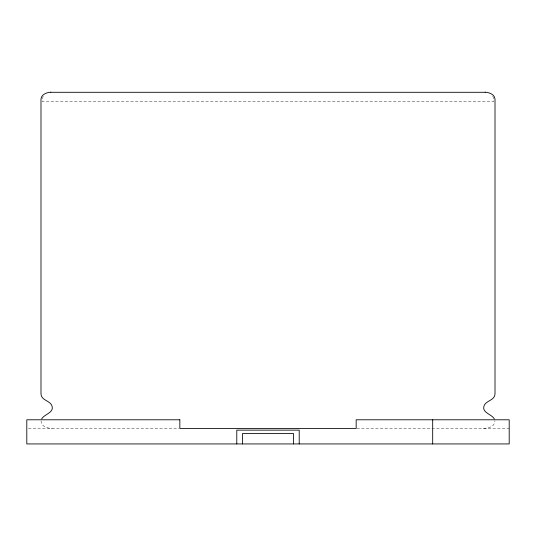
<?xml version="1.0" encoding="UTF-8"?>
<svg xmlns="http://www.w3.org/2000/svg" width="536" height="536" viewBox="0 0 536 536"><rect width="100%" height="100%" fill="white"/><g stroke="black" fill="none" stroke-linecap="round" stroke-linejoin="round"><path stroke-width="0.4" stroke-dasharray="2.68 2.01" d="M41.031 420.847C40.843 426.442 47.791 428.445 52.34 428.411M43.255 96.326L42.491 98.068L42.391 101.659L493.609 101.659L493.509 98.068L492.745 96.326M483.66 428.411C488.209 428.445 495.157 426.442 494.969 420.847M28.428 428.411L179.158 428.411M356.842 428.411L509.2 428.411"/><path stroke-width="0.8" d="M41.661 418.891C44.575 413.826 55.027 412.733 51.664 405.089C49.171 400.439 41.138 400.158 40.991 393.913L40.991 98.966C41.413 94.296 46.853 92.467 50.86 92.125M50.806 92.299L485.194 92.299M485.14 92.125C489.147 92.467 494.587 94.296 495.009 98.966L495.009 393.913C494.862 400.158 486.829 400.439 484.336 405.089C480.973 412.733 491.425 413.826 494.339 418.891M432.686 419.788L432.686 443.935M299.215 443.935L299.215 430.133L236.785 430.133L236.785 443.935M293.54 443.935L293.54 433.584L242.46 433.584L242.46 443.935M179.835 419.788L26.8 419.788L26.8 443.935L509.2 443.935L509.2 419.788L356.165 419.788L356.165 428.411L179.835 428.411L179.835 419.788"/></g></svg>
